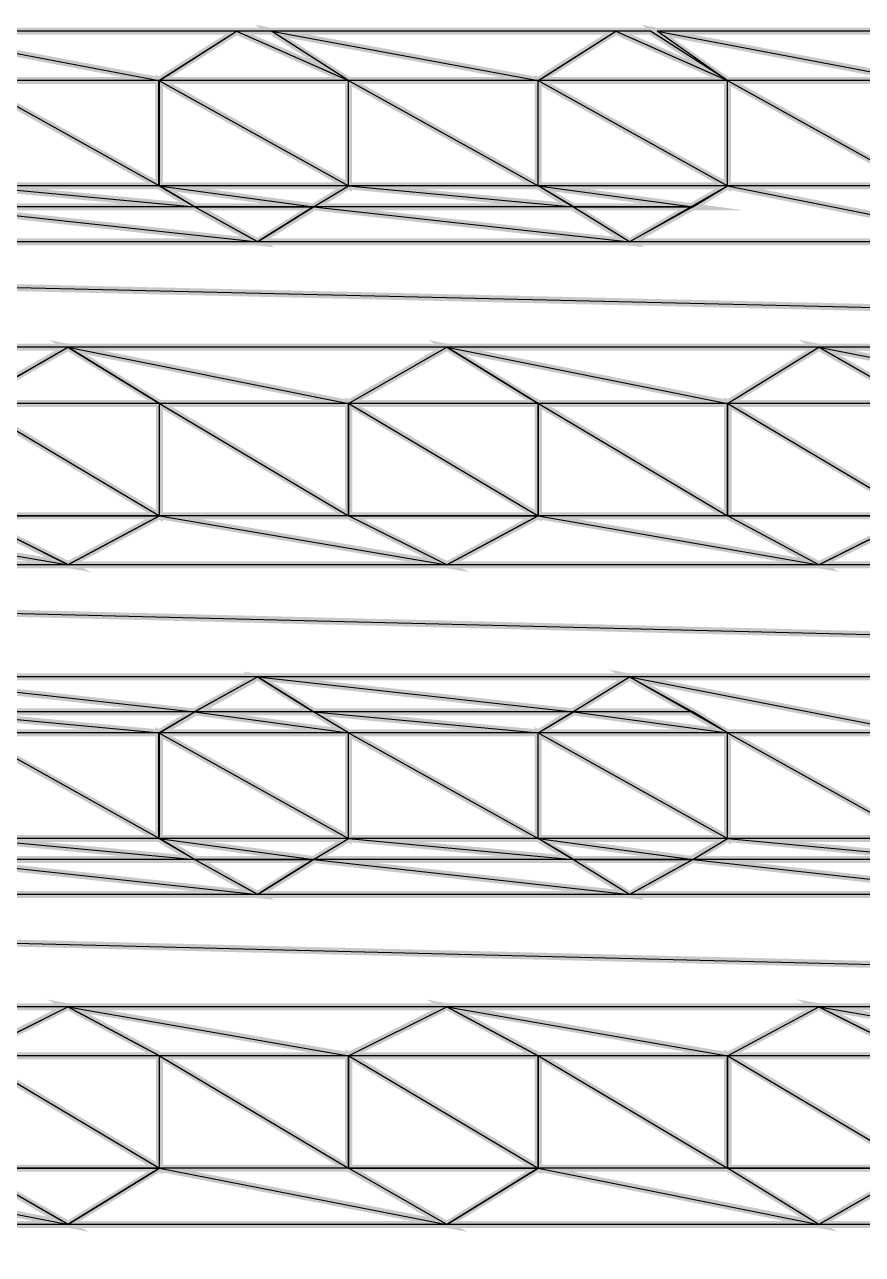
# Model space of a CAD drawing. Header units: metres. Extents: x 3290 to 4536, y 1562 to 1983.
# Drawn here: x 4204.218 to 4207.363, y 1675.335 to 1679.95 of the extents above; entities that cross this region are included whole.
import ezdxf

# ---------------------------------------------------------------- set-up
doc = ezdxf.new("R2010")
doc.units = ezdxf.units.M
for name, color, linetype in [('C00-00-00-BLACK', 7, 'Continuous'), ('C62-64-65', 252, 'Continuous'), ('C93-95-97', 253, 'Continuous')]:
    doc.layers.add(name, color=color, linetype=linetype)

msp = doc.modelspace()

# ---------------------------------------------------------------- linework, layer by layer
at = {"layer": 'C00-00-00-BLACK', "const_width": 0.0263}
for points in [[(4196.8216, 1679.9252), (4213.812, 1679.9252)], [(4204.724, 1679.7407), (4205.0134, 1679.9252)], [(4205.1451, 1679.9252), (4205.4339, 1679.7407)], [(4206.1457, 1679.7407), (4206.437, 1679.9252)], [(4206.568, 1679.9252), (4206.8568, 1679.7407)], [(4204.724, 1679.7407), (4204.724, 1679.3451)], [(4205.4339, 1679.7407), (4205.4339, 1679.3451)], [(4206.1457, 1679.7407), (4206.1457, 1679.3451)], [(4206.8568, 1679.7407), (4206.8568, 1679.3451)], [(4204.724, 1679.3451), (4205.0923, 1679.1345)], [(4205.0923, 1679.1345), (4205.4339, 1679.3451)], [(4206.1457, 1679.3451), (4206.4891, 1679.1345)], [(4206.4891, 1679.1345), (4206.8568, 1679.3451)], [(4204.0128, 1678.5289), (4204.3805, 1678.7395)], [(4204.3805, 1678.7395), (4204.724, 1678.5289)], [(4205.4339, 1678.5289), (4205.8034, 1678.7395)], [(4205.8034, 1678.7395), (4206.1457, 1678.5289)], [(4206.8568, 1678.5289), (4207.1997, 1678.7395)], [(4207.1997, 1678.7395), (4207.5692, 1678.5289)], [(4204.724, 1678.5289), (4204.724, 1678.1072)], [(4205.4339, 1678.5289), (4205.4339, 1678.1072)], [(4206.1457, 1678.5289), (4206.1457, 1678.1072)], [(4206.8568, 1678.5289), (4206.8568, 1678.1072)], [(4204.0128, 1678.1072), (4204.3805, 1677.9233)], [(4204.3805, 1677.9233), (4204.724, 1678.1072)], [(4205.4339, 1678.1072), (4205.8034, 1677.9233)], [(4205.8034, 1677.9233), (4206.1457, 1678.1072)], [(4206.8568, 1678.1072), (4207.1997, 1677.9233)], [(4207.1997, 1677.9233), (4207.5692, 1678.1072)], [(4204.724, 1677.2923), (4205.0923, 1677.5022)], [(4205.0923, 1677.5022), (4205.4339, 1677.2923)], [(4206.1457, 1677.2923), (4206.4891, 1677.5022)], [(4206.4891, 1677.5022), (4206.8568, 1677.2923)], [(4204.724, 1677.2923), (4204.724, 1676.896)], [(4205.4339, 1677.2923), (4205.4339, 1676.896)], [(4206.1457, 1677.2923), (4206.1457, 1676.896)], [(4206.8568, 1677.2923), (4206.8568, 1676.896)], [(4204.724, 1676.896), (4205.0923, 1676.6855)], [(4205.0923, 1676.6855), (4205.4339, 1676.896)], [(4206.1457, 1676.896), (4206.4891, 1676.6855)], [(4206.4891, 1676.6855), (4206.8568, 1676.896)], [(4204.0128, 1676.0811), (4204.3805, 1676.265)], [(4204.3805, 1676.265), (4204.724, 1676.0811)], [(4205.4339, 1676.0811), (4205.8034, 1676.265)], [(4205.8034, 1676.265), (4206.1457, 1676.0811)], [(4206.8568, 1676.0811), (4207.1997, 1676.265)], [(4207.1997, 1676.265), (4207.5692, 1676.0811)], [(4204.724, 1676.0811), (4204.724, 1675.6588)], [(4205.4339, 1676.0811), (4205.4339, 1675.6588)], [(4206.1457, 1676.0811), (4206.1457, 1675.6588)], [(4206.8568, 1676.0811), (4206.8568, 1675.6588)], [(4204.0128, 1675.6588), (4204.3805, 1675.4482)], [(4204.3805, 1675.4482), (4204.724, 1675.6588)], [(4205.4339, 1675.6588), (4205.8034, 1675.4482)], [(4205.8034, 1675.4482), (4206.1457, 1675.6588)], [(4206.8568, 1675.6588), (4207.1997, 1675.4482)], [(4207.1997, 1675.4482), (4207.5692, 1675.6588)]]:
    msp.add_lwpolyline(points, dxfattribs=at)
at = {"layer": 'C62-64-65', "const_width": 0.0263}
for points in [[(4205.0134, 1679.9252), (4205.4339, 1679.7407), (4204.724, 1679.7407), (4205.0134, 1679.9252)], [(4205.1451, 1679.9252), (4205.0134, 1679.9252), (4205.4339, 1679.7407), (4205.1451, 1679.9252)], [(4206.437, 1679.9252), (4206.8568, 1679.7407), (4206.1475, 1679.7407), (4206.437, 1679.9252)], [(4206.568, 1679.9252), (4206.437, 1679.9252), (4206.8568, 1679.7407), (4206.568, 1679.9252)], [(4205.4339, 1679.7407), (4204.7221, 1679.7407), (4205.4339, 1679.3451), (4205.4339, 1679.7407)], [(4204.7221, 1679.7407), (4205.4339, 1679.3451), (4204.7221, 1679.3451), (4204.7221, 1679.7407)], [(4206.8568, 1679.7407), (4206.1457, 1679.7407), (4206.8568, 1679.3451), (4206.8568, 1679.7407)], [(4206.1457, 1679.7407), (4206.8568, 1679.3451), (4206.1457, 1679.3451), (4206.1457, 1679.7407)], [(4205.4339, 1679.3451), (4204.7221, 1679.3451), (4205.3028, 1679.2662), (4205.4339, 1679.3451)], [(4204.7221, 1679.3451), (4205.3028, 1679.2662), (4204.8556, 1679.2662), (4204.7221, 1679.3451)], [(4206.8568, 1679.3451), (4206.1457, 1679.3451), (4206.7264, 1679.2662), (4206.8568, 1679.3451)], [(4206.1457, 1679.3451), (4206.7264, 1679.2662), (4206.2786, 1679.2662), (4206.1457, 1679.3451)], [(4204.8556, 1679.2662), (4205.3028, 1679.2662), (4205.0923, 1679.1345), (4204.8556, 1679.2662)], [(4206.2767, 1679.2662), (4206.7264, 1679.2662), (4206.4891, 1679.1345), (4206.2767, 1679.2662)], [(4204.3805, 1678.7395), (4204.724, 1678.5289), (4204.0128, 1678.5289), (4204.3805, 1678.7395)], [(4205.8034, 1678.7395), (4206.1457, 1678.5289), (4205.4339, 1678.5289), (4205.8034, 1678.7395)], [(4207.1997, 1678.7395), (4207.5692, 1678.5289), (4206.8568, 1678.5289), (4207.1997, 1678.7395)], [(4204.724, 1678.5289), (4204.0147, 1678.5289), (4204.724, 1678.1072), (4204.724, 1678.5289)], [(4204.0147, 1678.5289), (4204.724, 1678.1072), (4204.0147, 1678.1072), (4204.0147, 1678.5289)], [(4206.1457, 1678.5289), (4205.4351, 1678.5289), (4206.1457, 1678.1072), (4206.1457, 1678.5289)], [(4205.4351, 1678.5289), (4206.1457, 1678.1072), (4205.4351, 1678.1072), (4205.4351, 1678.5289)], [(4207.5692, 1678.5289), (4206.8587, 1678.5289), (4207.5692, 1678.1072), (4207.5692, 1678.5289)], [(4206.8587, 1678.5289), (4207.5692, 1678.1072), (4206.8587, 1678.1072), (4206.8587, 1678.5289)], [(4204.0128, 1678.1072), (4204.724, 1678.1072), (4204.3805, 1677.9233), (4204.0128, 1678.1072)], [(4205.4339, 1678.1072), (4206.1457, 1678.1072), (4205.8034, 1677.9233), (4205.4339, 1678.1072)], [(4206.8568, 1678.1072), (4207.5692, 1678.1072), (4207.1997, 1677.9233), (4206.8568, 1678.1072)], [(4205.0923, 1677.5022), (4205.3028, 1677.3712), (4204.8556, 1677.3712), (4205.0923, 1677.5022)], [(4206.4891, 1677.5022), (4206.7264, 1677.3712), (4206.2767, 1677.3712), (4206.4891, 1677.5022)], [(4205.3028, 1677.3712), (4204.8556, 1677.3712), (4205.4339, 1677.2923), (4205.3028, 1677.3712)], [(4204.8556, 1677.3712), (4205.4339, 1677.2923), (4204.7221, 1677.2923), (4204.8556, 1677.3712)], [(4206.7264, 1677.3712), (4206.2786, 1677.3712), (4206.8568, 1677.2923), (4206.7264, 1677.3712)], [(4206.2786, 1677.3712), (4206.8568, 1677.2923), (4206.1457, 1677.2923), (4206.2786, 1677.3712)], [(4205.4339, 1677.2923), (4204.7221, 1677.2923), (4205.4339, 1676.896), (4205.4339, 1677.2923)], [(4204.7221, 1677.2923), (4205.4339, 1676.896), (4204.7221, 1676.896), (4204.7221, 1677.2923)], [(4206.8568, 1677.2923), (4206.1457, 1677.2923), (4206.8568, 1676.896), (4206.8568, 1677.2923)], [(4206.1457, 1677.2923), (4206.8568, 1676.896), (4206.1457, 1676.896), (4206.1457, 1677.2923)], [(4204.7221, 1676.896), (4205.3028, 1676.8172), (4204.8556, 1676.8172), (4204.7221, 1676.896)], [(4206.1457, 1676.896), (4206.7264, 1676.8172), (4206.2786, 1676.8172), (4206.1457, 1676.896)], [(4205.4339, 1676.896), (4204.7221, 1676.896), (4205.3028, 1676.8172), (4205.4339, 1676.896)], [(4206.8568, 1676.896), (4206.1457, 1676.896), (4206.7264, 1676.8172), (4206.8568, 1676.896)], [(4204.8556, 1676.8172), (4205.3028, 1676.8172), (4205.0923, 1676.6855), (4204.8556, 1676.8172)], [(4206.2767, 1676.8172), (4206.7264, 1676.8172), (4206.4891, 1676.6855), (4206.2767, 1676.8172)], [(4204.3805, 1676.265), (4204.724, 1676.0811), (4204.0128, 1676.0811), (4204.3805, 1676.265)], [(4205.8034, 1676.265), (4206.1457, 1676.0811), (4205.4339, 1676.0811), (4205.8034, 1676.265)], [(4207.1997, 1676.265), (4207.5692, 1676.0811), (4206.8568, 1676.0811), (4207.1997, 1676.265)], [(4204.724, 1676.0811), (4204.0147, 1676.0811), (4204.724, 1675.6588), (4204.724, 1676.0811)], [(4204.0147, 1676.0811), (4204.724, 1675.6588), (4204.0147, 1675.6588), (4204.0147, 1676.0811)], [(4206.1457, 1676.0811), (4205.4351, 1676.0811), (4206.1457, 1675.6588), (4206.1457, 1676.0811)], [(4205.4351, 1676.0811), (4206.1457, 1675.6588), (4205.4351, 1675.6588), (4205.4351, 1676.0811)], [(4207.5692, 1676.0811), (4206.8587, 1676.0811), (4207.5692, 1675.6588), (4207.5692, 1676.0811)], [(4206.8587, 1676.0811), (4207.5692, 1675.6588), (4206.8587, 1675.6588), (4206.8587, 1676.0811)], [(4204.0128, 1675.6588), (4204.724, 1675.6588), (4204.3805, 1675.4482), (4204.0128, 1675.6588)], [(4205.4339, 1675.6588), (4206.1457, 1675.6588), (4205.8034, 1675.4482), (4205.4339, 1675.6588)], [(4206.8568, 1675.6588), (4207.5692, 1675.6588), (4207.1997, 1675.4482), (4206.8568, 1675.6588)]]:
    msp.add_lwpolyline(points, close=True, dxfattribs=at)
at = {"layer": 'C62-64-65'}
for points in [[(4205.0134, 1679.9252), (4205.4339, 1679.7407), (4204.724, 1679.7407), (4205.0134, 1679.9252)], [(4205.1451, 1679.9252), (4205.0134, 1679.9252), (4205.4339, 1679.7407), (4205.1451, 1679.9252)], [(4206.437, 1679.9252), (4206.8568, 1679.7407), (4206.1475, 1679.7407), (4206.437, 1679.9252)], [(4206.568, 1679.9252), (4206.437, 1679.9252), (4206.8568, 1679.7407), (4206.568, 1679.9252)], [(4205.4339, 1679.7407), (4204.7221, 1679.7407), (4205.4339, 1679.3451), (4205.4339, 1679.7407)], [(4204.7221, 1679.7407), (4205.4339, 1679.3451), (4204.7221, 1679.3451), (4204.7221, 1679.7407)], [(4206.8568, 1679.7407), (4206.1457, 1679.7407), (4206.8568, 1679.3451), (4206.8568, 1679.7407)], [(4206.1457, 1679.7407), (4206.8568, 1679.3451), (4206.1457, 1679.3451), (4206.1457, 1679.7407)], [(4205.4339, 1679.3451), (4204.7221, 1679.3451), (4205.3028, 1679.2662), (4205.4339, 1679.3451)], [(4204.7221, 1679.3451), (4205.3028, 1679.2662), (4204.8556, 1679.2662), (4204.7221, 1679.3451)], [(4206.8568, 1679.3451), (4206.1457, 1679.3451), (4206.7264, 1679.2662), (4206.8568, 1679.3451)], [(4206.1457, 1679.3451), (4206.7264, 1679.2662), (4206.2786, 1679.2662), (4206.1457, 1679.3451)], [(4204.8556, 1679.2662), (4205.3028, 1679.2662), (4205.0923, 1679.1345), (4204.8556, 1679.2662)], [(4206.2767, 1679.2662), (4206.7264, 1679.2662), (4206.4891, 1679.1345), (4206.2767, 1679.2662)], [(4204.3805, 1678.7395), (4204.724, 1678.5289), (4204.0128, 1678.5289), (4204.3805, 1678.7395)], [(4205.8034, 1678.7395), (4206.1457, 1678.5289), (4205.4339, 1678.5289), (4205.8034, 1678.7395)], [(4207.1997, 1678.7395), (4207.5692, 1678.5289), (4206.8568, 1678.5289), (4207.1997, 1678.7395)], [(4204.724, 1678.5289), (4204.0147, 1678.5289), (4204.724, 1678.1072), (4204.724, 1678.5289)], [(4204.0147, 1678.5289), (4204.724, 1678.1072), (4204.0147, 1678.1072), (4204.0147, 1678.5289)], [(4206.1457, 1678.5289), (4205.4351, 1678.5289), (4206.1457, 1678.1072), (4206.1457, 1678.5289)], [(4205.4351, 1678.5289), (4206.1457, 1678.1072), (4205.4351, 1678.1072), (4205.4351, 1678.5289)], [(4207.5692, 1678.5289), (4206.8587, 1678.5289), (4207.5692, 1678.1072), (4207.5692, 1678.5289)], [(4206.8587, 1678.5289), (4207.5692, 1678.1072), (4206.8587, 1678.1072), (4206.8587, 1678.5289)], [(4204.0128, 1678.1072), (4204.724, 1678.1072), (4204.3805, 1677.9233), (4204.0128, 1678.1072)], [(4205.4339, 1678.1072), (4206.1457, 1678.1072), (4205.8034, 1677.9233), (4205.4339, 1678.1072)], [(4206.8568, 1678.1072), (4207.5692, 1678.1072), (4207.1997, 1677.9233), (4206.8568, 1678.1072)], [(4205.0923, 1677.5022), (4205.3028, 1677.3712), (4204.8556, 1677.3712), (4205.0923, 1677.5022)], [(4206.4891, 1677.5022), (4206.7264, 1677.3712), (4206.2767, 1677.3712), (4206.4891, 1677.5022)], [(4204.8556, 1677.3712), (4205.4339, 1677.2923), (4204.7221, 1677.2923), (4204.8556, 1677.3712)], [(4205.3028, 1677.3712), (4204.8556, 1677.3712), (4205.4339, 1677.2923), (4205.3028, 1677.3712)], [(4206.2786, 1677.3712), (4206.8568, 1677.2923), (4206.1457, 1677.2923), (4206.2786, 1677.3712)], [(4206.7264, 1677.3712), (4206.2786, 1677.3712), (4206.8568, 1677.2923), (4206.7264, 1677.3712)], [(4205.4339, 1677.2923), (4204.7221, 1677.2923), (4205.4339, 1676.896), (4205.4339, 1677.2923)], [(4204.7221, 1677.2923), (4205.4339, 1676.896), (4204.7221, 1676.896), (4204.7221, 1677.2923)], [(4206.8568, 1677.2923), (4206.1457, 1677.2923), (4206.8568, 1676.896), (4206.8568, 1677.2923)], [(4206.1457, 1677.2923), (4206.8568, 1676.896), (4206.1457, 1676.896), (4206.1457, 1677.2923)], [(4205.4339, 1676.896), (4204.7221, 1676.896), (4205.3028, 1676.8172), (4205.4339, 1676.896)], [(4204.7221, 1676.896), (4205.3028, 1676.8172), (4204.8556, 1676.8172), (4204.7221, 1676.896)], [(4206.8568, 1676.896), (4206.1457, 1676.896), (4206.7264, 1676.8172), (4206.8568, 1676.896)], [(4206.1457, 1676.896), (4206.7264, 1676.8172), (4206.2786, 1676.8172), (4206.1457, 1676.896)], [(4204.8556, 1676.8172), (4205.3028, 1676.8172), (4205.0923, 1676.6855), (4204.8556, 1676.8172)], [(4206.2767, 1676.8172), (4206.7264, 1676.8172), (4206.4891, 1676.6855), (4206.2767, 1676.8172)], [(4204.3805, 1676.265), (4204.724, 1676.0811), (4204.0128, 1676.0811), (4204.3805, 1676.265)], [(4205.8034, 1676.265), (4206.1457, 1676.0811), (4205.4339, 1676.0811), (4205.8034, 1676.265)], [(4207.1997, 1676.265), (4207.5692, 1676.0811), (4206.8568, 1676.0811), (4207.1997, 1676.265)], [(4204.724, 1676.0811), (4204.0147, 1676.0811), (4204.724, 1675.6588), (4204.724, 1676.0811)], [(4204.0147, 1676.0811), (4204.724, 1675.6588), (4204.0147, 1675.6588), (4204.0147, 1676.0811)], [(4206.1457, 1676.0811), (4205.4351, 1676.0811), (4206.1457, 1675.6588), (4206.1457, 1676.0811)], [(4205.4351, 1676.0811), (4206.1457, 1675.6588), (4205.4351, 1675.6588), (4205.4351, 1676.0811)], [(4207.5692, 1676.0811), (4206.8587, 1676.0811), (4207.5692, 1675.6588), (4207.5692, 1676.0811)], [(4206.8587, 1676.0811), (4207.5692, 1675.6588), (4206.8587, 1675.6588), (4206.8587, 1676.0811)], [(4204.0128, 1675.6588), (4204.724, 1675.6588), (4204.3805, 1675.4482), (4204.0128, 1675.6588)], [(4205.4339, 1675.6588), (4206.1457, 1675.6588), (4205.8034, 1675.4482), (4205.4339, 1675.6588)], [(4206.8568, 1675.6588), (4207.5692, 1675.6588), (4207.1997, 1675.4482), (4206.8568, 1675.6588)]]:
    msp.add_lwpolyline(points, close=True, dxfattribs=at)
at = {"layer": 'C93-95-97', "const_width": 0.0263}
for points in [[(4205.0134, 1679.9252), (4203.7482, 1679.9252), (4204.7221, 1679.7407), (4205.0134, 1679.9252)], [(4203.7482, 1679.9252), (4204.7221, 1679.7407), (4204.0109, 1679.7407), (4203.7482, 1679.9252)], [(4206.437, 1679.9252), (4205.1451, 1679.9252), (4206.1457, 1679.7407), (4206.437, 1679.9252)], [(4205.1451, 1679.9252), (4206.1457, 1679.7407), (4205.4339, 1679.7407), (4205.1451, 1679.9252)], [(4207.8574, 1679.9252), (4206.5923, 1679.9252), (4207.5674, 1679.7407), (4207.8574, 1679.9252)], [(4206.5923, 1679.9252), (4207.5674, 1679.7407), (4206.855, 1679.7407), (4206.5923, 1679.9252)], [(4204.724, 1679.7407), (4204.0128, 1679.7407), (4204.724, 1679.3451), (4204.724, 1679.7407)], [(4204.0128, 1679.7407), (4204.724, 1679.3451), (4204.0128, 1679.3451), (4204.0128, 1679.7407)], [(4206.1457, 1679.7407), (4205.4339, 1679.7407), (4206.1457, 1679.3451), (4206.1457, 1679.7407)], [(4205.4339, 1679.7407), (4206.1457, 1679.3451), (4205.4339, 1679.3451), (4205.4339, 1679.7407)], [(4207.5692, 1679.7407), (4206.8568, 1679.7407), (4207.5692, 1679.3451), (4207.5692, 1679.7407)], [(4206.8568, 1679.7407), (4207.5692, 1679.3451), (4206.8568, 1679.3451), (4206.8568, 1679.7407)], [(4204.724, 1679.3451), (4204.0128, 1679.3451), (4204.8556, 1679.2662), (4204.724, 1679.3451)], [(4204.0128, 1679.3451), (4204.8556, 1679.2662), (4203.8811, 1679.2662), (4204.0128, 1679.3451)], [(4206.1457, 1679.3451), (4205.4339, 1679.3451), (4206.2767, 1679.2662), (4206.1457, 1679.3451)], [(4205.4339, 1679.3451), (4206.2767, 1679.2662), (4205.3028, 1679.2662), (4205.4339, 1679.3451)], [(4206.8568, 1679.3451), (4207.9109, 1679.1345), (4206.4891, 1679.1345), (4206.8568, 1679.3451)], [(4207.5692, 1679.3451), (4206.8568, 1679.3451), (4207.9109, 1679.1345), (4207.5692, 1679.3451)], [(4203.8811, 1679.2662), (4205.0935, 1679.1345), (4203.6706, 1679.1345), (4203.8811, 1679.2662)], [(4204.8556, 1679.2662), (4203.8811, 1679.2662), (4205.0935, 1679.1345), (4204.8556, 1679.2662)], [(4205.3028, 1679.2662), (4206.4891, 1679.1345), (4205.0923, 1679.1345), (4205.3028, 1679.2662)], [(4206.2767, 1679.2662), (4205.3028, 1679.2662), (4206.4891, 1679.1345), (4206.2767, 1679.2662)], [(4196.8216, 1679.1345), (4213.812, 1678.7395), (4196.8216, 1678.7395), (4196.8216, 1679.1345)], [(4213.812, 1679.1345), (4196.8216, 1679.1345), (4213.812, 1678.7395), (4213.812, 1679.1345)], [(4204.3805, 1678.7395), (4205.4339, 1678.5289), (4204.724, 1678.5289), (4204.3805, 1678.7395)], [(4205.8034, 1678.7395), (4206.8568, 1678.5289), (4206.1457, 1678.5289), (4205.8034, 1678.7395)], [(4207.1997, 1678.7395), (4208.2804, 1678.5289), (4207.5692, 1678.5289), (4207.1997, 1678.7395)], [(4204.3805, 1678.7395), (4202.9575, 1678.7395), (4204.0109, 1678.5289), (4204.3805, 1678.7395)], [(4205.8034, 1678.7395), (4204.3805, 1678.7395), (4205.4339, 1678.5289), (4205.8034, 1678.7395)], [(4207.1997, 1678.7395), (4205.8034, 1678.7395), (4206.8568, 1678.5289), (4207.1997, 1678.7395)], [(4208.622, 1678.7395), (4207.1997, 1678.7395), (4208.2804, 1678.5289), (4208.622, 1678.7395)], [(4205.4339, 1678.5289), (4204.724, 1678.5289), (4205.4339, 1678.1072), (4205.4339, 1678.5289)], [(4204.724, 1678.5289), (4205.4339, 1678.1072), (4204.724, 1678.1072), (4204.724, 1678.5289)], [(4206.8568, 1678.5289), (4206.1475, 1678.5289), (4206.8568, 1678.1072), (4206.8568, 1678.5289)], [(4206.1475, 1678.5289), (4206.8568, 1678.1072), (4206.1475, 1678.1072), (4206.1475, 1678.5289)], [(4203.3023, 1678.1072), (4204.3824, 1677.9233), (4202.9594, 1677.9233), (4203.3023, 1678.1072)], [(4204.0128, 1678.1072), (4203.3023, 1678.1072), (4204.3824, 1677.9233), (4204.0128, 1678.1072)], [(4204.724, 1678.1072), (4205.8034, 1677.9233), (4204.3805, 1677.9233), (4204.724, 1678.1072)], [(4205.4339, 1678.1072), (4204.724, 1678.1072), (4205.8034, 1677.9233), (4205.4339, 1678.1072)], [(4206.1457, 1678.1072), (4207.1997, 1677.9233), (4205.8034, 1677.9233), (4206.1457, 1678.1072)], [(4206.8568, 1678.1072), (4206.1457, 1678.1072), (4207.1997, 1677.9233), (4206.8568, 1678.1072)], [(4207.5692, 1678.1072), (4208.6239, 1677.9233), (4207.2003, 1677.9233), (4207.5692, 1678.1072)], [(4196.8216, 1677.9233), (4213.812, 1677.5022), (4196.8216, 1677.5022), (4196.8216, 1677.9233)], [(4213.812, 1677.9233), (4196.8216, 1677.9233), (4213.812, 1677.5022), (4213.812, 1677.9233)], [(4205.0923, 1677.5022), (4203.6687, 1677.5022), (4204.8544, 1677.3712), (4205.0923, 1677.5022)], [(4203.6687, 1677.5022), (4204.8544, 1677.3712), (4203.8793, 1677.3712), (4203.6687, 1677.5022)], [(4206.4891, 1677.5022), (4205.0923, 1677.5022), (4206.2767, 1677.3712), (4206.4891, 1677.5022)], [(4205.0923, 1677.5022), (4206.2767, 1677.3712), (4205.3028, 1677.3712), (4205.0923, 1677.5022)], [(4207.9109, 1677.5022), (4206.4873, 1677.5022), (4207.5692, 1677.2923), (4207.9109, 1677.5022)], [(4206.4873, 1677.5022), (4207.5692, 1677.2923), (4206.8568, 1677.2923), (4206.4873, 1677.5022)], [(4204.8556, 1677.3712), (4203.8811, 1677.3712), (4204.724, 1677.2923), (4204.8556, 1677.3712)], [(4203.8811, 1677.3712), (4204.724, 1677.2923), (4204.0128, 1677.2923), (4203.8811, 1677.3712)], [(4206.2767, 1677.3712), (4205.3028, 1677.3712), (4206.1457, 1677.2923), (4206.2767, 1677.3712)], [(4205.3028, 1677.3712), (4206.1457, 1677.2923), (4205.4339, 1677.2923), (4205.3028, 1677.3712)], [(4204.724, 1677.2923), (4204.0128, 1677.2923), (4204.724, 1676.896), (4204.724, 1677.2923)], [(4204.0128, 1677.2923), (4204.724, 1676.896), (4204.0128, 1676.896), (4204.0128, 1677.2923)], [(4206.1457, 1677.2923), (4205.4339, 1677.2923), (4206.1457, 1676.896), (4206.1457, 1677.2923)], [(4205.4339, 1677.2923), (4206.1457, 1676.896), (4205.4339, 1676.896), (4205.4339, 1677.2923)], [(4207.5692, 1677.2923), (4206.8568, 1677.2923), (4207.5692, 1676.896), (4207.5692, 1677.2923)], [(4206.8568, 1677.2923), (4207.5692, 1676.896), (4206.8568, 1676.896), (4206.8568, 1677.2923)], [(4204.724, 1676.896), (4204.0128, 1676.896), (4204.8556, 1676.8172), (4204.724, 1676.896)], [(4204.0128, 1676.896), (4204.8556, 1676.8172), (4203.8811, 1676.8172), (4204.0128, 1676.896)], [(4206.1457, 1676.896), (4205.4339, 1676.896), (4206.2767, 1676.8172), (4206.1457, 1676.896)], [(4205.4339, 1676.896), (4206.2767, 1676.8172), (4205.3028, 1676.8172), (4205.4339, 1676.896)], [(4207.5692, 1676.896), (4206.8568, 1676.896), (4207.7003, 1676.8172), (4207.5692, 1676.896)], [(4206.8568, 1676.896), (4207.7003, 1676.8172), (4206.7264, 1676.8172), (4206.8568, 1676.896)], [(4203.8811, 1676.8172), (4205.0935, 1676.6855), (4203.6706, 1676.6855), (4203.8811, 1676.8172)], [(4204.8556, 1676.8172), (4203.8811, 1676.8172), (4205.0935, 1676.6855), (4204.8556, 1676.8172)], [(4205.3028, 1676.8172), (4206.4891, 1676.6855), (4205.0923, 1676.6855), (4205.3028, 1676.8172)], [(4206.2767, 1676.8172), (4205.3028, 1676.8172), (4206.4891, 1676.6855), (4206.2767, 1676.8172)], [(4206.7264, 1676.8172), (4207.9109, 1676.6855), (4206.4891, 1676.6855), (4206.7264, 1676.8172)], [(4207.7003, 1676.8172), (4206.7264, 1676.8172), (4207.9109, 1676.6855), (4207.7003, 1676.8172)], [(4196.8216, 1676.6855), (4213.812, 1676.265), (4196.8216, 1676.265), (4196.8216, 1676.6855)], [(4213.812, 1676.6855), (4196.8216, 1676.6855), (4213.812, 1676.265), (4213.812, 1676.6855)], [(4204.3805, 1676.265), (4202.9575, 1676.265), (4204.0109, 1676.0811), (4204.3805, 1676.265)], [(4205.8034, 1676.265), (4204.3805, 1676.265), (4205.4339, 1676.0811), (4205.8034, 1676.265)], [(4204.3805, 1676.265), (4205.4339, 1676.0811), (4204.724, 1676.0811), (4204.3805, 1676.265)], [(4207.1997, 1676.265), (4205.8034, 1676.265), (4206.8568, 1676.0811), (4207.1997, 1676.265)], [(4205.8034, 1676.265), (4206.8568, 1676.0811), (4206.1457, 1676.0811), (4205.8034, 1676.265)], [(4208.622, 1676.265), (4207.1997, 1676.265), (4208.2804, 1676.0811), (4208.622, 1676.265)], [(4207.1997, 1676.265), (4208.2804, 1676.0811), (4207.5692, 1676.0811), (4207.1997, 1676.265)], [(4205.4339, 1676.0811), (4204.724, 1676.0811), (4205.4339, 1675.6588), (4205.4339, 1676.0811)], [(4204.724, 1676.0811), (4205.4339, 1675.6588), (4204.724, 1675.6588), (4204.724, 1676.0811)], [(4206.8568, 1676.0811), (4206.1475, 1676.0811), (4206.8568, 1675.6588), (4206.8568, 1676.0811)], [(4206.1475, 1676.0811), (4206.8568, 1675.6588), (4206.1475, 1675.6588), (4206.1475, 1676.0811)], [(4203.3023, 1675.6588), (4204.3824, 1675.4482), (4202.9594, 1675.4482), (4203.3023, 1675.6588)], [(4204.0128, 1675.6588), (4203.3023, 1675.6588), (4204.3824, 1675.4482), (4204.0128, 1675.6588)], [(4204.724, 1675.6588), (4205.8034, 1675.4482), (4204.3805, 1675.4482), (4204.724, 1675.6588)], [(4205.4339, 1675.6588), (4204.724, 1675.6588), (4205.8034, 1675.4482), (4205.4339, 1675.6588)], [(4206.1457, 1675.6588), (4207.1997, 1675.4482), (4205.8034, 1675.4482), (4206.1457, 1675.6588)], [(4206.8568, 1675.6588), (4206.1457, 1675.6588), (4207.1997, 1675.4482), (4206.8568, 1675.6588)], [(4207.5692, 1675.6588), (4208.622, 1675.4482), (4207.2003, 1675.4482), (4207.5692, 1675.6588)], [(4213.812, 1675.4482), (4196.8216, 1675.4482), (4213.812, 1675.0545), (4213.812, 1675.4482)]]:
    msp.add_lwpolyline(points, close=True, dxfattribs=at)
at = {"layer": 'C93-95-97'}
for points in [[(4205.0134, 1679.9252), (4203.7482, 1679.9252), (4204.7221, 1679.7407), (4205.0134, 1679.9252)], [(4203.7482, 1679.9252), (4204.7221, 1679.7407), (4204.0109, 1679.7407), (4203.7482, 1679.9252)], [(4206.437, 1679.9252), (4205.1451, 1679.9252), (4206.1457, 1679.7407), (4206.437, 1679.9252)], [(4205.1451, 1679.9252), (4206.1457, 1679.7407), (4205.4339, 1679.7407), (4205.1451, 1679.9252)], [(4207.8574, 1679.9252), (4206.5923, 1679.9252), (4207.5674, 1679.7407), (4207.8574, 1679.9252)], [(4206.5923, 1679.9252), (4207.5674, 1679.7407), (4206.855, 1679.7407), (4206.5923, 1679.9252)], [(4204.724, 1679.7407), (4204.0128, 1679.7407), (4204.724, 1679.3451), (4204.724, 1679.7407)], [(4204.0128, 1679.7407), (4204.724, 1679.3451), (4204.0128, 1679.3451), (4204.0128, 1679.7407)], [(4206.1457, 1679.7407), (4205.4339, 1679.7407), (4206.1457, 1679.3451), (4206.1457, 1679.7407)], [(4205.4339, 1679.7407), (4206.1457, 1679.3451), (4205.4339, 1679.3451), (4205.4339, 1679.7407)], [(4207.5692, 1679.7407), (4206.8568, 1679.7407), (4207.5692, 1679.3451), (4207.5692, 1679.7407)], [(4206.8568, 1679.7407), (4207.5692, 1679.3451), (4206.8568, 1679.3451), (4206.8568, 1679.7407)], [(4204.0128, 1679.3451), (4204.8556, 1679.2662), (4203.8811, 1679.2662), (4204.0128, 1679.3451)], [(4204.724, 1679.3451), (4204.0128, 1679.3451), (4204.8556, 1679.2662), (4204.724, 1679.3451)], [(4205.4339, 1679.3451), (4206.2767, 1679.2662), (4205.3028, 1679.2662), (4205.4339, 1679.3451)], [(4206.1457, 1679.3451), (4205.4339, 1679.3451), (4206.2767, 1679.2662), (4206.1457, 1679.3451)], [(4206.8568, 1679.3451), (4207.9109, 1679.1345), (4206.4891, 1679.1345), (4206.8568, 1679.3451)], [(4207.5692, 1679.3451), (4206.8568, 1679.3451), (4207.9109, 1679.1345), (4207.5692, 1679.3451)], [(4203.8811, 1679.2662), (4205.0935, 1679.1345), (4203.6706, 1679.1345), (4203.8811, 1679.2662)], [(4204.8556, 1679.2662), (4203.8811, 1679.2662), (4205.0935, 1679.1345), (4204.8556, 1679.2662)], [(4205.3028, 1679.2662), (4206.4891, 1679.1345), (4205.0923, 1679.1345), (4205.3028, 1679.2662)], [(4206.2767, 1679.2662), (4205.3028, 1679.2662), (4206.4891, 1679.1345), (4206.2767, 1679.2662)], [(4213.812, 1679.1345), (4196.8216, 1679.1345), (4213.812, 1678.7395), (4213.812, 1679.1345)], [(4196.8216, 1679.1345), (4213.812, 1678.7395), (4196.8216, 1678.7395), (4196.8216, 1679.1345)], [(4204.3805, 1678.7395), (4202.9575, 1678.7395), (4204.0109, 1678.5289), (4204.3805, 1678.7395)], [(4205.8034, 1678.7395), (4204.3805, 1678.7395), (4205.4339, 1678.5289), (4205.8034, 1678.7395)], [(4204.3805, 1678.7395), (4205.4339, 1678.5289), (4204.724, 1678.5289), (4204.3805, 1678.7395)], [(4207.1997, 1678.7395), (4205.8034, 1678.7395), (4206.8568, 1678.5289), (4207.1997, 1678.7395)], [(4205.8034, 1678.7395), (4206.8568, 1678.5289), (4206.1457, 1678.5289), (4205.8034, 1678.7395)], [(4208.622, 1678.7395), (4207.1997, 1678.7395), (4208.2804, 1678.5289), (4208.622, 1678.7395)], [(4207.1997, 1678.7395), (4208.2804, 1678.5289), (4207.5692, 1678.5289), (4207.1997, 1678.7395)], [(4205.4339, 1678.5289), (4204.724, 1678.5289), (4205.4339, 1678.1072), (4205.4339, 1678.5289)], [(4204.724, 1678.5289), (4205.4339, 1678.1072), (4204.724, 1678.1072), (4204.724, 1678.5289)], [(4206.8568, 1678.5289), (4206.1475, 1678.5289), (4206.8568, 1678.1072), (4206.8568, 1678.5289)], [(4206.1475, 1678.5289), (4206.8568, 1678.1072), (4206.1475, 1678.1072), (4206.1475, 1678.5289)], [(4203.3023, 1678.1072), (4204.3824, 1677.9233), (4202.9594, 1677.9233), (4203.3023, 1678.1072)], [(4204.0128, 1678.1072), (4203.3023, 1678.1072), (4204.3824, 1677.9233), (4204.0128, 1678.1072)], [(4204.724, 1678.1072), (4205.8034, 1677.9233), (4204.3805, 1677.9233), (4204.724, 1678.1072)], [(4205.4339, 1678.1072), (4204.724, 1678.1072), (4205.8034, 1677.9233), (4205.4339, 1678.1072)], [(4206.1457, 1678.1072), (4207.1997, 1677.9233), (4205.8034, 1677.9233), (4206.1457, 1678.1072)], [(4206.8568, 1678.1072), (4206.1457, 1678.1072), (4207.1997, 1677.9233), (4206.8568, 1678.1072)], [(4207.5692, 1678.1072), (4208.6239, 1677.9233), (4207.2003, 1677.9233), (4207.5692, 1678.1072)], [(4213.812, 1677.9233), (4196.8216, 1677.9233), (4213.812, 1677.5022), (4213.812, 1677.9233)], [(4196.8216, 1677.9233), (4213.812, 1677.5022), (4196.8216, 1677.5022), (4196.8216, 1677.9233)], [(4205.0923, 1677.5022), (4203.6687, 1677.5022), (4204.8544, 1677.3712), (4205.0923, 1677.5022)], [(4203.6687, 1677.5022), (4204.8544, 1677.3712), (4203.8793, 1677.3712), (4203.6687, 1677.5022)], [(4206.4891, 1677.5022), (4205.0923, 1677.5022), (4206.2767, 1677.3712), (4206.4891, 1677.5022)], [(4205.0923, 1677.5022), (4206.2767, 1677.3712), (4205.3028, 1677.3712), (4205.0923, 1677.5022)], [(4207.9109, 1677.5022), (4206.4873, 1677.5022), (4207.5692, 1677.2923), (4207.9109, 1677.5022)], [(4206.4873, 1677.5022), (4207.5692, 1677.2923), (4206.8568, 1677.2923), (4206.4873, 1677.5022)], [(4204.8556, 1677.3712), (4203.8811, 1677.3712), (4204.724, 1677.2923), (4204.8556, 1677.3712)], [(4203.8811, 1677.3712), (4204.724, 1677.2923), (4204.0128, 1677.2923), (4203.8811, 1677.3712)], [(4206.2767, 1677.3712), (4205.3028, 1677.3712), (4206.1457, 1677.2923), (4206.2767, 1677.3712)], [(4205.3028, 1677.3712), (4206.1457, 1677.2923), (4205.4339, 1677.2923), (4205.3028, 1677.3712)], [(4204.724, 1677.2923), (4204.0128, 1677.2923), (4204.724, 1676.896), (4204.724, 1677.2923)], [(4204.0128, 1677.2923), (4204.724, 1676.896), (4204.0128, 1676.896), (4204.0128, 1677.2923)], [(4206.1457, 1677.2923), (4205.4339, 1677.2923), (4206.1457, 1676.896), (4206.1457, 1677.2923)], [(4205.4339, 1677.2923), (4206.1457, 1676.896), (4205.4339, 1676.896), (4205.4339, 1677.2923)], [(4207.5692, 1677.2923), (4206.8568, 1677.2923), (4207.5692, 1676.896), (4207.5692, 1677.2923)], [(4206.8568, 1677.2923), (4207.5692, 1676.896), (4206.8568, 1676.896), (4206.8568, 1677.2923)], [(4204.0128, 1676.896), (4204.8556, 1676.8172), (4203.8811, 1676.8172), (4204.0128, 1676.896)], [(4204.724, 1676.896), (4204.0128, 1676.896), (4204.8556, 1676.8172), (4204.724, 1676.896)], [(4205.4339, 1676.896), (4206.2767, 1676.8172), (4205.3028, 1676.8172), (4205.4339, 1676.896)], [(4206.1457, 1676.896), (4205.4339, 1676.896), (4206.2767, 1676.8172), (4206.1457, 1676.896)], [(4206.8568, 1676.896), (4207.7003, 1676.8172), (4206.7264, 1676.8172), (4206.8568, 1676.896)], [(4207.5692, 1676.896), (4206.8568, 1676.896), (4207.7003, 1676.8172), (4207.5692, 1676.896)], [(4203.8811, 1676.8172), (4205.0935, 1676.6855), (4203.6706, 1676.6855), (4203.8811, 1676.8172)], [(4204.8556, 1676.8172), (4203.8811, 1676.8172), (4205.0935, 1676.6855), (4204.8556, 1676.8172)], [(4205.3028, 1676.8172), (4206.4891, 1676.6855), (4205.0923, 1676.6855), (4205.3028, 1676.8172)], [(4206.2767, 1676.8172), (4205.3028, 1676.8172), (4206.4891, 1676.6855), (4206.2767, 1676.8172)], [(4206.7264, 1676.8172), (4207.9109, 1676.6855), (4206.4891, 1676.6855), (4206.7264, 1676.8172)], [(4207.7003, 1676.8172), (4206.7264, 1676.8172), (4207.9109, 1676.6855), (4207.7003, 1676.8172)], [(4213.812, 1676.6855), (4196.8216, 1676.6855), (4213.812, 1676.265), (4213.812, 1676.6855)], [(4196.8216, 1676.6855), (4213.812, 1676.265), (4196.8216, 1676.265), (4196.8216, 1676.6855)], [(4204.3805, 1676.265), (4202.9575, 1676.265), (4204.0109, 1676.0811), (4204.3805, 1676.265)], [(4205.8034, 1676.265), (4204.3805, 1676.265), (4205.4339, 1676.0811), (4205.8034, 1676.265)], [(4204.3805, 1676.265), (4205.4339, 1676.0811), (4204.724, 1676.0811), (4204.3805, 1676.265)], [(4207.1997, 1676.265), (4205.8034, 1676.265), (4206.8568, 1676.0811), (4207.1997, 1676.265)], [(4205.8034, 1676.265), (4206.8568, 1676.0811), (4206.1457, 1676.0811), (4205.8034, 1676.265)], [(4208.622, 1676.265), (4207.1997, 1676.265), (4208.2804, 1676.0811), (4208.622, 1676.265)], [(4207.1997, 1676.265), (4208.2804, 1676.0811), (4207.5692, 1676.0811), (4207.1997, 1676.265)], [(4205.4339, 1676.0811), (4204.724, 1676.0811), (4205.4339, 1675.6588), (4205.4339, 1676.0811)], [(4204.724, 1676.0811), (4205.4339, 1675.6588), (4204.724, 1675.6588), (4204.724, 1676.0811)], [(4206.8568, 1676.0811), (4206.1475, 1676.0811), (4206.8568, 1675.6588), (4206.8568, 1676.0811)], [(4206.1475, 1676.0811), (4206.8568, 1675.6588), (4206.1475, 1675.6588), (4206.1475, 1676.0811)], [(4203.3023, 1675.6588), (4204.3824, 1675.4482), (4202.9594, 1675.4482), (4203.3023, 1675.6588)], [(4204.0128, 1675.6588), (4203.3023, 1675.6588), (4204.3824, 1675.4482), (4204.0128, 1675.6588)], [(4204.724, 1675.6588), (4205.8034, 1675.4482), (4204.3805, 1675.4482), (4204.724, 1675.6588)], [(4205.4339, 1675.6588), (4204.724, 1675.6588), (4205.8034, 1675.4482), (4205.4339, 1675.6588)], [(4206.1457, 1675.6588), (4207.1997, 1675.4482), (4205.8034, 1675.4482), (4206.1457, 1675.6588)], [(4206.8568, 1675.6588), (4206.1457, 1675.6588), (4207.1997, 1675.4482), (4206.8568, 1675.6588)], [(4207.5692, 1675.6588), (4208.622, 1675.4482), (4207.2003, 1675.4482), (4207.5692, 1675.6588)], [(4213.812, 1675.4482), (4196.8216, 1675.4482), (4213.812, 1675.0545), (4213.812, 1675.4482)]]:
    msp.add_lwpolyline(points, close=True, dxfattribs=at)

doc.saveas('drawing.dxf')
